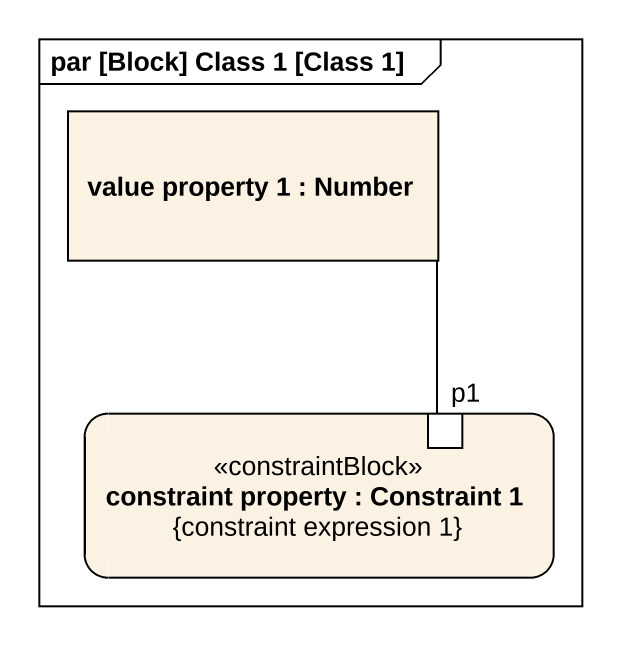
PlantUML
@startuml
mainframe par [Block] Class 1 [Class 1]
rectangle "value property 1 : Number" as value_property_1
rectangle "constraint property : Constraint 1\n{constraint expression 1}" as constraint_property <<constraintBlock>> {
  port p1
}
value_property_1 -- p1
@enduml
